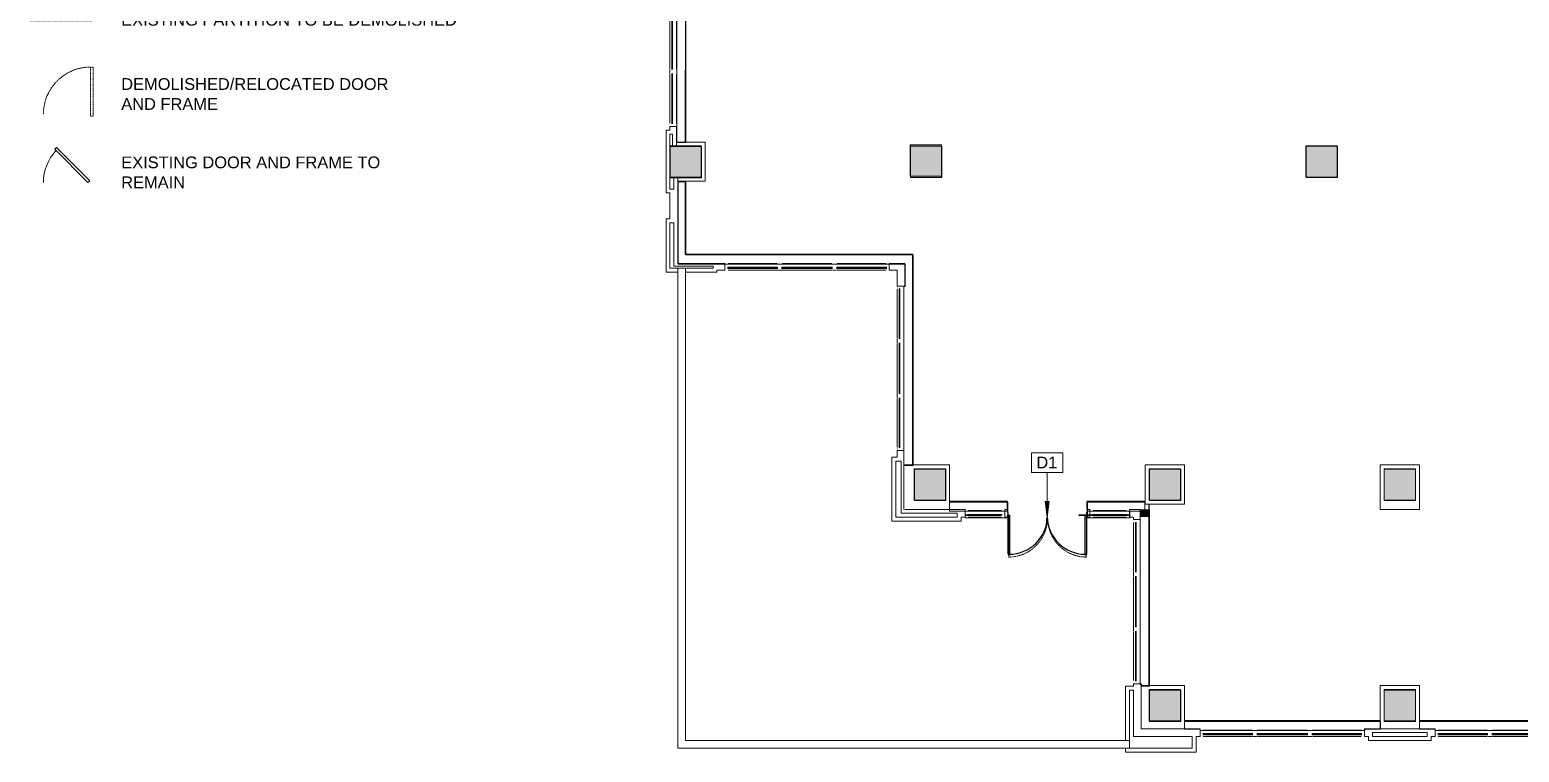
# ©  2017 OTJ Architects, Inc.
# Model space of a CAD drawing. Header units: inches. Extents: x 628 to 2422, y -771 to 854.
# Drawn here: x 628 to 1769, y -771 to -218 of the extents above; entities that cross this region are included whole.
import ezdxf

# ---------------------------------------------------------------- set-up
doc = ezdxf.new("R2010")
doc.units = ezdxf.units.IN
doc.header["$MEASUREMENT"] = 0
for name, pattern in [('L1$0$2DASHES', [163.199999, 71.999999, -24, 9.6, -24, 9.6, -24]), ('L1$0$PHANTOM4', [0.625, 0.3125, -0.0625, 0.0625, -0.0625, 0.0625, -0.0625]), ('X1$0$Dash 1_16_', [0.125, 0.0625, -0.0625]), ('X2$0$Demolished', [0.1875, 0.125, -0.0625])]:
    doc.linetypes.add(name, pattern=pattern)
for name, color, linetype in [('L1$0$A-Anno-Revs-FinF', 181, 'Continuous'), ('L1$0$DEMO', 7, 'L1$0$PHANTOM4'), ('L1$0$GLZ_GLAZING', 7, 'Continuous')]:
    doc.layers.add(name, color=color, linetype=linetype)
for name, color, linetype, lineweight in [('L1$0$ArchiCAD Doors_Pen_No__3', 7, 'Continuous', 20), ('L1$0$ArchiCAD Windows_Pen_No__4', 4, 'Continuous', 9), ('L1$0$BB Columns_Pen_No__3', 7, 'Continuous', 20), ('L1$0$BB Columns_Pen_No__7', 7, 'Continuous', 20), ('L1$0$BB Columns_Pen_No__95', 8, 'Continuous', 20), ('L1$0$BB Shell_Pen_No__100', 7, 'Continuous', 20), ('L1$0$BB Shell_Pen_No__95', 8, 'Continuous', 20), ('X1$0$A-DETL', 90, 'Continuous', 9), ('X1$0$A-DETL-GENF', 92, 'Continuous', 9), ('X1$0$A-DETL-THIN', 151, 'Continuous', 9), ('X1$0$G-ANNO-TEXT', 231, 'Continuous', 9), ('X2$0$18_0109_REV_dwg _7_', 8, 'Continuous', 9), ('X2$0$A-ANNO-KEYN', 231, 'Continuous', 9), ('X2$0$A-DOOR', 31, 'X2$0$Demolished', 9), ('X2$0$A-WALL', 113, 'X2$0$Demolished', 9), ('X2$0$A-WALL-PATT', 111, 'Continuous', 13), ('X2$0$I-WALL', 2, 'Continuous', 13), ('X2$0$S-COLS', 52, 'Continuous', 13)]:
    doc.layers.add(name, color=color, linetype=linetype, lineweight=lineweight)
doc.styles.add('X1$0$Swis721 Lt BT', font='swissl.ttf', dxfattribs={"height": 9})
doc.styles.add('X2$0$Arial', font='arial.ttf', dxfattribs={"height": 9})

# ---------------------------------------------------------------- blocks, each defined once
blk = doc.blocks.new('X1')
at = {"layer": 'X1$0$A-DETL-GENF'}
blk.add_hatch(color=7, dxfattribs=at).paths.add_polyline_path([(676, -166.6), (676, -163.1), (628, -163.1), (628, -166.6)], flags=0)
at = {"layer": 'X1$0$A-DETL', "linetype": 'X1$0$Dash 1_16_', "lineweight": 13}
for p, q in [((676, -207.1), (628, -207.1)), ((628, -207.1), (628, -210.6)), ((628, -210.6), (676, -210.6)), ((676, -210.6), (676, -207.1))]:
    blk.add_line(p, q, dxfattribs=at)
at = {"layer": 'X1$0$A-DETL', "linetype": 'X1$0$Dash 1_16_'}
for p, q in [((674.6, -283.8), (674.6, -246.1)), ((676.6, -246.1), (674.6, -246.1)), ((676.6, -283.8), (676.6, -246.1)), ((676.6, -283.8), (674.6, -283.8))]:
    blk.add_line(p, q, dxfattribs=at)
blk.add_arc((674.6, -282.2), 36.1, 90.0634, 180, dxfattribs=at)
at = {"layer": 'X1$0$A-DETL-THIN'}
for p, q in [((676, -163.1), (628, -163.1)), ((628, -163.1), (628, -166.6)), ((628, -166.6), (676, -166.6)), ((676, -166.6), (676, -163.1)), ((648.6, -307.7), (647.1, -309.1)), ((674, -333.2), (648.6, -307.7)), ((672.6, -334.6), (647.1, -309.1)), ((674, -333.2), (672.6, -334.6))]:
    blk.add_line(p, q, dxfattribs=at)
blk.add_arc((674.6, -334.6), 36.1, 137.2472, 180, dxfattribs=at)
at = {"layer": 'X1$0$G-ANNO-TEXT', "color": 7, "char_height": 9, "attachment_point": 1, "style": 'X1$0$Swis721 Lt BT'}
for s, insert, width in [('EXISTING PARTITION TO REMAIN', (698.1, -161.4), 229.674), ('EXISTING PARTITION TO BE DEMOLISHED', (698.1, -205.4), 294.516), ('DEMOLISHED/RELOCATED DOOR ', (698.1, -254.6), 242.703), ('AND FRAME', (698.1, -269.9), 85.749), ('EXISTING DOOR AND FRAME TO ', (698.1, -314.6), 233.007), ('REMAIN', (698.1, -329.9), 56.055)]:
    blk.add_mtext(s, dxfattribs=dict(at, insert=insert, width=width))
blk = doc.blocks.new('L1$0$window-fixed')
at = {"layer": 'L1$0$ArchiCAD Windows_Pen_No__4', "linetype": 'L1$0$2DASHES'}
for p, q in [((-6723.6, 3788.3), (-6761.1, 3788.3)), ((-6681.6, 3788.3), (-6719.6, 3788.3)), ((-6640.1, 3788.3), (-6677.6, 3788.3)), ((-6723.6, 3783.3), (-6761.1, 3783.3)), ((-6681.6, 3783.3), (-6719.6, 3783.3)), ((-6640.1, 3783.3), (-6677.6, 3783.3))]:
    blk.add_line(p, q, dxfattribs=at)
at = {"layer": 'L1$0$ArchiCAD Windows_Pen_No__4', "linetype": 'Continuous'}
for p, q in [((-6723.2, 3788.3), (-6721.6, 3788.3)), ((-6721.6, 3788.3), (-6720, 3788.3)), ((-6681.2, 3788.3), (-6679.6, 3788.3)), ((-6679.6, 3788.3), (-6678, 3788.3))]:
    blk.add_line(p, q, dxfattribs=at)
at = {"layer": 'L1$0$GLZ_GLAZING', "color": 30, "linetype": 'Continuous'}
for p, q in [((-6723.1, 3786.8), (-6761.6, 3786.8)), ((-6761.6, 3786.3), (-6723.1, 3786.3)), ((-6681.1, 3786.8), (-6720.1, 3786.8)), ((-6720.1, 3786.3), (-6681.1, 3786.3)), ((-6639.6, 3786.8), (-6678.1, 3786.8)), ((-6678.1, 3786.3), (-6639.6, 3786.3))]:
    blk.add_line(p, q, dxfattribs=at)
at = {"layer": 'L1$0$GLZ_GLAZING', "color": 30, "linetype": 'Continuous', "const_width": 0.00174}
for points in [[(-6763.6, 3783.3), (-6761.1, 3783.3), (-6761.1, 3786.1), (-6761.6, 3786.1), (-6761.6, 3787.1), (-6761.1, 3787.1), (-6761.1, 3788.3), (-6763.6, 3788.3), (-6763.6, 3787.1), (-6763.6, 3787.1), (-6763.6, 3786.1), (-6763.6, 3786.1)], [(-6719.6, 3783.3), (-6723.6, 3783.3), (-6723.6, 3786.1), (-6723.1, 3786.1), (-6723.1, 3787.1), (-6723.6, 3787.1), (-6723.6, 3788.3), (-6719.6, 3788.3), (-6719.6, 3787.1), (-6720.1, 3787.1), (-6720.1, 3786.1), (-6719.6, 3786.1)], [(-6677.6, 3783.3), (-6681.6, 3783.3), (-6681.6, 3786.1), (-6681.1, 3786.1), (-6681.1, 3787.1), (-6681.6, 3787.1), (-6681.6, 3788.3), (-6677.6, 3788.3), (-6677.6, 3787.1), (-6678.1, 3787.1), (-6678.1, 3786.1), (-6677.6, 3786.1)], [(-6723.1, 3786.1), (-6723.1, 3787.1), (-6761.6, 3787.1), (-6761.6, 3786.1), (-6723.1, 3786.1)], [(-6681.1, 3786.1), (-6681.1, 3787.1), (-6720.1, 3787.1), (-6720.1, 3786.1), (-6681.6, 3786.1)], [(-6639.6, 3786.1), (-6639.6, 3787.1), (-6678.1, 3787.1), (-6678.1, 3786.1), (-6639.6, 3786.1)]]:
    blk.add_lwpolyline(points, close=True, dxfattribs=at)
blk.add_lwpolyline([(-6637.6, 3783.3), (-6637.6, 3788.3), (-6640.1, 3788.3), (-6640.1, 3787.1), (-6639.6, 3787.1), (-6639.6, 3786.1), (-6640.1, 3786.1), (-6640.1, 3783.3), (-6637.6, 3783.3)], dxfattribs=at)
blk = doc.blocks.new('L1')
at = {"layer": 'L1$0$BB Columns_Pen_No__95', "linetype": 'Continuous', "lineweight": 0, "true_color": 0x3f3f3f}
for points in [[(-7529.7, 2616.1), (-7529.7, 2592.1), (-7505.7, 2592.1), (-7505.7, 2616.1)], [(-7345.7, 2617), (-7345.7, 2593), (-7321.7, 2593), (-7321.7, 2617)], [(-7042.7, 2616.1), (-7042.7, 2592.1), (-7018.7, 2592.1), (-7018.7, 2616.1)], [(-7342.7, 2368.8), (-7342.7, 2344.8), (-7318.7, 2344.8), (-7318.7, 2368.8)], [(-7162.7, 2368.8), (-7162.7, 2344.8), (-7138.7, 2344.8), (-7138.7, 2368.8)], [(-6982.7, 2368.8), (-6982.7, 2344.8), (-6958.7, 2344.8), (-6958.7, 2368.8)], [(-7162.7, 2175.8), (-7138.7, 2175.8), (-7138.7, 2199.8), (-7162.7, 2199.8)], [(-6982.7, 2175.8), (-6958.7, 2175.8), (-6958.7, 2199.8), (-6982.7, 2199.8)]]:
    blk.add_hatch(color=250, dxfattribs=at).paths.add_polyline_path(points)
at = {"layer": 'L1$0$A-Anno-Revs-FinF'}
for p, q in [((-7517.7, 2619.1), (-7517.6, 2731)), ((-7517.8, 2533), (-7517.7, 2589.1)), ((-7343.7, 2533), (-7517.8, 2533)), ((-7343.7, 2371.8), (-7343.7, 2533)), ((-7271.2, 2343.8), (-7315.7, 2343.8)), ((-7271.2, 2337.8), (-7271.2, 2343.8)), ((-7165.7, 2343.8), (-7210.2, 2343.8)), ((-7210.2, 2337.8), (-7210.2, 2343.8)), ((-7162.7, 2202.8), (-7162.7, 2341.8)), ((-6985.7, 2175.8), (-7135.7, 2175.8)), ((-6805.7, 2175.8), (-6955.7, 2175.8))]:
    blk.add_line(p, q, dxfattribs=at)
at = {"layer": 'L1$0$ArchiCAD Doors_Pen_No__3', "linetype": 'Continuous'}
for p, q in [((-7271.2, 2337.8), (-7273.2, 2337.8)), ((-7273.2, 2337.8), (-7273.2, 2331.8)), ((-7273.2, 2331.8), (-7271.2, 2331.8)), ((-7271.2, 2335.4), (-7271.2, 2337.8)), ((-7270.7, 2335.4), (-7271.2, 2335.4)), ((-7271.2, 2331.8), (-7271.2, 2333.4)), ((-7271.2, 2333.4), (-7270.7, 2333.4)), ((-7270.7, 2333.4), (-7270.7, 2335.4)), ((-7210.2, 2335.4), (-7210.7, 2335.4)), ((-7210.7, 2335.4), (-7210.7, 2333.4)), ((-7210.7, 2333.4), (-7210.2, 2333.4)), ((-7208.2, 2337.8), (-7210.2, 2337.8)), ((-7210.2, 2337.8), (-7210.2, 2335.4)), ((-7210.2, 2333.4), (-7210.2, 2331.8)), ((-7210.2, 2331.8), (-7208.2, 2331.8)), ((-7208.2, 2331.8), (-7208.2, 2337.8))]:
    blk.add_line(p, q, dxfattribs=at)
at = {"layer": 'L1$0$ArchiCAD Windows_Pen_No__4', "linetype": 'L1$0$2DASHES'}
for p, q in [((-7275.7, 2336.8), (-7301.2, 2336.8)), ((-7180.2, 2336.8), (-7205.7, 2336.8))]:
    blk.add_line(p, q, dxfattribs=at)
at = {"layer": 'L1$0$ArchiCAD Windows_Pen_No__4', "linetype": 'Continuous'}
for p, q in [((-7275.7, 2331.8), (-7301.2, 2331.8)), ((-7180.2, 2331.8), (-7205.7, 2331.8))]:
    blk.add_line(p, q, dxfattribs=at)
at = {"layer": 'L1$0$BB Columns_Pen_No__3', "linetype": 'Continuous'}
for p, q in [((-7524.7, 2619.1), (-7502.7, 2619.1)), ((-7502.7, 2619.1), (-7502.7, 2589.1)), ((-7502.7, 2589.1), (-7523.7, 2589.1)), ((-7350.7, 2371.8), (-7315.7, 2371.8)), ((-7315.7, 2371.8), (-7315.7, 2337.8)), ((-7165.7, 2341.8), (-7165.7, 2371.8)), ((-7165.7, 2371.8), (-7135.7, 2371.8)), ((-7135.7, 2371.8), (-7135.7, 2341.8)), ((-6985.7, 2337.8), (-6985.7, 2371.8)), ((-6985.7, 2371.8), (-6955.7, 2371.8)), ((-6955.7, 2371.8), (-6955.7, 2337.8)), ((-7135.7, 2341.8), (-7165.7, 2341.8)), ((-6955.7, 2337.8), (-6985.7, 2337.8)), ((-7135.7, 2202.8), (-7168.7, 2202.8)), ((-7135.7, 2169.8), (-7135.7, 2202.8)), ((-6985.7, 2202.8), (-6985.7, 2169.8)), ((-6955.7, 2202.8), (-6985.7, 2202.8)), ((-6955.7, 2169.8), (-6955.7, 2202.8))]:
    blk.add_line(p, q, dxfattribs=at)
at = {"layer": 'L1$0$BB Columns_Pen_No__7', "linetype": 'Continuous', "flags": 128}
for points in [[(-7529.7, 2616.1), (-7505.7, 2616.1), (-7505.7, 2592.1), (-7529.7, 2592.1)], [(-7345.7, 2617), (-7321.7, 2617), (-7321.7, 2593), (-7345.7, 2593)], [(-7042.7, 2616.1), (-7018.7, 2616.1), (-7018.7, 2592.1), (-7042.7, 2592.1)], [(-7342.7, 2368.8), (-7318.7, 2368.8), (-7318.7, 2344.8), (-7342.7, 2344.8)], [(-7162.7, 2368.8), (-7138.7, 2368.8), (-7138.7, 2344.8), (-7162.7, 2344.8)], [(-6982.7, 2368.8), (-6958.7, 2368.8), (-6958.7, 2344.8), (-6982.7, 2344.8)], [(-7162.7, 2175.8), (-7138.7, 2175.8), (-7138.7, 2199.8), (-7162.7, 2199.8)], [(-6982.7, 2175.8), (-6958.7, 2175.8), (-6958.7, 2199.8), (-6982.7, 2199.8)]]:
    blk.add_lwpolyline(points, close=True, dxfattribs=at)
at = {"layer": 'L1$0$BB Shell_Pen_No__100', "linetype": 'Continuous'}
blk.add_line((-7174.7, 2330.1), (-7169.7, 2330.1), dxfattribs=at)
at = {"layer": 'L1$0$BB Shell_Pen_No__100', "linetype": 'Continuous', "flags": 128}
for points in [[(-7532.7, 2628.1), (-7532.7, 2580.1)], [(-7529.7, 2628.1), (-7532.7, 2628.1)], [(-7524.7, 2616.1), (-7524.7, 2631.1), (-7529.7, 2631.1)], [(-7529.7, 2631.1), (-7529.7, 2628.1)], [(-7529.7, 2583.1), (-7529.7, 2625.1)], [(-7529.7, 2625.1), (-7527.7, 2625.1)], [(-7527.7, 2625.1), (-7527.7, 2616.1)], [(-7526.7, 2616.1), (-7523.7, 2616.1)], [(-7526.7, 2592.1), (-7526.7, 2583.1)], [(-7523.7, 2592.1), (-7526.7, 2592.1)], [(-7523.7, 2583.1), (-7523.7, 2592.1)], [(-7532.7, 2580.1), (-7529.7, 2580.1)], [(-7526.7, 2583.1), (-7529.7, 2583.1)], [(-7529.7, 2580.1), (-7529.7, 2560.3)], [(-7523.7, 2557.3), (-7523.7, 2583.1)], [(-7532.7, 2560.3), (-7532.7, 2519.5)], [(-7529.7, 2560.3), (-7532.7, 2560.3)], [(-7529.7, 2557.3), (-7526.7, 2557.3)], [(-7529.7, 2522.5), (-7529.7, 2557.3)], [(-7526.7, 2557.3), (-7526.7, 2524)], [(-7523.7, 2526), (-7523.7, 2557.3)], [(-7496.7, 2522.5), (-7529.7, 2522.5)], [(-7526.7, 2524), (-7496.7, 2524)], [(-7487.7, 2521), (-7487.7, 2526), (-7523.7, 2526)], [(-7496.7, 2524), (-7496.7, 2522.5)], [(-7361.7, 2526), (-7361.7, 2521), (-7355.7, 2521)], [(-7349.7, 2526), (-7361.7, 2526)], [(-7355.7, 2521), (-7355.7, 2508.8), (-7349.7, 2508.8), (-7349.7, 2526)], [(-7532.7, 2519.5), (-7523.7, 2519.5)], [(-7517.7, 2519.5), (-7493.7, 2519.5)], [(-7493.7, 2519.5), (-7493.7, 2521)], [(-7493.7, 2521), (-7487.7, 2521)], [(-7359.7, 2377.8), (-7359.7, 2328.8)], [(-7355.7, 2377.8), (-7359.7, 2377.8)], [(-7356.7, 2331.8), (-7356.7, 2374.8)], [(-7356.7, 2374.8), (-7352.7, 2374.8)], [(-7355.7, 2382.8), (-7355.7, 2377.8)], [(-7350.7, 2337.8), (-7350.7, 2382.8), (-7355.7, 2382.8)], [(-7352.7, 2374.8), (-7352.7, 2334.8)], [(-7359.7, 2328.8), (-7306.7, 2328.8)], [(-7309.7, 2331.8), (-7356.7, 2331.8)], [(-7352.7, 2334.8), (-7309.7, 2334.8)], [(-7303.7, 2331.8), (-7303.7, 2337.8), (-7349.7, 2337.8)], [(-7309.7, 2334.8), (-7309.7, 2331.8)], [(-7306.7, 2331.8), (-7303.7, 2331.8)], [(-7306.7, 2328.8), (-7306.7, 2331.8)], [(-7169.7, 2337.8), (-7177.7, 2337.8), (-7177.7, 2331.8)], [(-7177.7, 2331.8), (-7174.7, 2331.8)], [(-7174.7, 2331.8), (-7174.7, 2330.1)], [(-7169.7, 2330.1), (-7169.7, 2337.8)], [(-7174.7, 2202.3), (-7180.7, 2202.3)], [(-7180.7, 2202.3), (-7180.7, 2160.8)], [(-7168.7, 2204.1), (-7174.7, 2204.1), (-7174.7, 2202.3)], [(-7168.7, 2169.8), (-7168.7, 2204.1)], [(-7177.7, 2199.3), (-7174.7, 2199.3)], [(-7177.7, 2154.8), (-7177.7, 2199.3)], [(-7174.7, 2199.3), (-7174.7, 2163.8)], [(-7123.7, 2169.8), (-7168.7, 2169.8)], [(-7126.7, 2163.8), (-7123.7, 2163.8), (-7123.7, 2169.8)], [(-6943.7, 2163.8), (-6943.7, 2169.8), (-6997.7, 2169.8), (-6997.7, 2163.8)], [(-7174.7, 2163.8), (-7129.7, 2163.8)], [(-7129.7, 2163.8), (-7129.7, 2154.8)], [(-7126.7, 2151.8), (-7126.7, 2163.8)], [(-6997.7, 2163.8), (-6994.7, 2163.8)], [(-6994.7, 2163.8), (-6994.7, 2160.8)], [(-6994.7, 2160.8), (-6946.7, 2160.8)], [(-6991.7, 2166.8), (-6949.7, 2166.8)], [(-6991.7, 2163.8), (-6991.7, 2166.8)], [(-6949.7, 2163.8), (-6991.7, 2163.8)], [(-6949.7, 2166.8), (-6949.7, 2163.8)], [(-6946.7, 2160.8), (-6946.7, 2163.8)], [(-6946.7, 2163.8), (-6943.7, 2163.8)], [(-7180.7, 2154.8), (-7180.7, 2151.8)], [(-7180.7, 2151.8), (-7126.7, 2151.8)], [(-7129.7, 2154.8), (-7177.7, 2154.8)]]:
    blk.add_lwpolyline(points, dxfattribs=at)
at = {"layer": 'L1$0$BB Shell_Pen_No__95', "linetype": 'Continuous'}
for p, q in [((-7523.7, 2522.5), (-7523.7, 2519.5)), ((-7517.7, 2519.5), (-7517.7, 2522.5)), ((-7177.7, 2160.8), (-7180.7, 2160.8)), ((-7180.7, 2154.8), (-7177.7, 2154.8))]:
    blk.add_line(p, q, dxfattribs=at)
at = {"layer": 'L1$0$BB Shell_Pen_No__95', "linetype": 'Continuous', "flags": 128}
for points in [[(-7523.7, 2522.5), (-7523.7, 2154.8)], [(-7517.7, 2160.8), (-7517.7, 2522.5)], [(-7180.7, 2160.8), (-7517.7, 2160.8)], [(-7523.7, 2154.8), (-7180.7, 2154.8)]]:
    blk.add_lwpolyline(points, dxfattribs=at)
at = {"layer": 'L1$0$DEMO', "linetype": 'Continuous'}
for points in [[(-7270.7, 2333.4), (-7270.7, 2303.4)], [(-7269.7, 2333.4), (-7269.7, 2303.4)]]:
    blk.add_lwpolyline(points, dxfattribs=at)
for points in [[(-7270.7, 2333.4), (-7269.7, 2333.4), (-7269.7, 2303.4), (-7270.7, 2303.4)], [(-7211.7, 2333.4), (-7210.7, 2333.4), (-7210.7, 2303.4), (-7211.7, 2303.4)]]:
    blk.add_lwpolyline(points, close=True, dxfattribs=at)
for centre, start, end in [((-7269.9, 2332.6), 270.4569, 358.3961), ((-7211.5, 2332.6), 181.6039, 269.5431)]:
    blk.add_arc(centre, 29.2, start, end, dxfattribs=at)
at = {"layer": 'L1$0$GLZ_GLAZING', "color": 30, "linetype": 'Continuous'}
for p, q in [((-7301.7, 2333.8), (-7275.2, 2333.8)), ((-7275.2, 2333.3), (-7301.7, 2333.3)), ((-7206.2, 2333.8), (-7179.7, 2333.8)), ((-7179.7, 2333.3), (-7206.2, 2333.3))]:
    blk.add_line(p, q, dxfattribs=at)
at = {"layer": 'L1$0$GLZ_GLAZING', "color": 30, "linetype": 'Continuous', "const_width": 0.00174}
for points in [[(-7303.7, 2331.8), (-7303.7, 2336.8), (-7301.2, 2336.8), (-7301.2, 2334.1), (-7301.7, 2334.1), (-7301.7, 2333.1), (-7301.2, 2333.1), (-7301.2, 2331.8)], [(-7273.2, 2331.8), (-7273.2, 2336.8), (-7275.7, 2336.8), (-7275.7, 2334.1), (-7275.2, 2334.1), (-7275.2, 2333.1), (-7275.7, 2333.1), (-7275.7, 2331.8)], [(-7208.2, 2331.8), (-7208.2, 2336.8), (-7205.7, 2336.8), (-7205.7, 2334.1), (-7206.2, 2334.1), (-7206.2, 2333.1), (-7205.7, 2333.1), (-7205.7, 2331.8)], [(-7177.7, 2331.8), (-7177.7, 2336.8), (-7180.2, 2336.8), (-7180.2, 2334.1), (-7179.7, 2334.1), (-7179.7, 2333.1), (-7180.2, 2333.1), (-7180.2, 2331.8)]]:
    blk.add_lwpolyline(points, close=True, dxfattribs=at)
for points in [[(-7275.2, 2333.1), (-7301.7, 2333.1), (-7301.7, 2334.1), (-7275.2, 2334.1)], [(-7179.7, 2333.1), (-7206.2, 2333.1), (-7206.2, 2334.1), (-7179.7, 2334.1)]]:
    blk.add_lwpolyline(points, dxfattribs=at)
at = {"layer": 'L1$0$A-Anno-Revs-FinF'}
for p, rotation in [((-3741.4, 9394.7), 90), ((-14125.3, 6309.3), 180), ((-3567.4, 9146.4), 90), ((-3386.4, 8967.7), 90), ((-13761.3, 5952.1), 180), ((-13581.3, 5952.1), 180)]:
    blk.add_blockref('L1$0$window-fixed', p, dxfattribs=dict(at, rotation=rotation))
blk = doc.blocks.new('X2$0$Walls 19 - Walls 1-5284773-FIRST FLOOR DEMOLITION')
at = {"layer": 'X2$0$A-WALL', "linetype": 'Continuous'}
for p, q in [((126.1, 386.1), (126.1, 236.1)), ((132.1, 386.1), (126.1, 386.1)), ((132.1, 374.1), (132.1, 386.1)), ((133.1, 374.1), (132.1, 374.1)), ((133.1, 248.1), (133.1, 374.1)), ((132.1, 236.1), (132.1, 248.1)), ((132.1, 248.1), (133.1, 248.1)), ((126.1, 236.1), (132.1, 236.1))]:
    blk.add_line(p, q, dxfattribs=at)
blk = doc.blocks.new('X2$0$Walls 20 - Walls 1-5284883-FIRST FLOOR DEMOLITION')
at = {"layer": 'X2$0$A-WALL', "linetype": 'Continuous'}
for p, q in [((126.1, 386.1), (126.1, 236.1)), ((132.1, 386.1), (126.1, 386.1)), ((132.1, 374.1), (132.1, 386.1)), ((133.1, 374.1), (132.1, 374.1)), ((133.1, 248.1), (133.1, 374.1)), ((132.1, 236.1), (132.1, 248.1)), ((132.1, 248.1), (133.1, 248.1)), ((126.1, 236.1), (132.1, 236.1))]:
    blk.add_line(p, q, dxfattribs=at)
blk = doc.blocks.new('X2$0$Walls 21 - Walls 1-5284955-FIRST FLOOR DEMOLITION')
at = {"layer": 'X2$0$A-WALL', "linetype": 'Continuous'}
for p, q in [((-802.9, -590.2), (-802.9, -718.9)), ((-795.9, -720.2), (-795.9, -590.2)), ((-802.9, -718.9), (-801.9, -718.9)), ((-801.9, -718.9), (-801.9, -720.2)), ((-801.9, -720.2), (-795.9, -720.2))]:
    blk.add_line(p, q, dxfattribs=at)
blk = doc.blocks.new('X2$0$Walls 24 - Walls 1-5285480-FIRST FLOOR DEMOLITION')
at = {"layer": 'X2$0$A-WALL', "linetype": 'Continuous'}
for p, q in [((-1151, -333.9), (-1156.9, -333.9)), ((-1156.9, -333.9), (-1156.9, -397)), ((-1151, -390), (-1151, -333.9)), ((-1156.9, -397), (-982.9, -397)), ((-976.9, -390), (-1151, -390)), ((-982.9, -397), (-982.9, -414.2)), ((-976.9, -551.2), (-976.9, -390)), ((-982.9, -414.2), (-983.9, -414.2)), ((-983.9, -414.2), (-983.9, -551.2)), ((-983.9, -551.2), (-976.9, -551.2))]:
    blk.add_line(p, q, dxfattribs=at)
blk = doc.blocks.new('X2$0$Walls 30 - Walls 1-5287908-FIRST FLOOR DEMOLITION')
at = {"layer": 'X2$0$A-WALL', "linetype": 'Continuous'}
for p, q in [((-1157.9, -192), (-1157.9, -303.9)), ((-1150.9, -303.9), (-1150.9, -192)), ((-1157.9, -303.9), (-1150.9, -303.9))]:
    blk.add_line(p, q, dxfattribs=at)
blk = doc.blocks.new('X2$0$Concrete-Rectangular-Column - 24 X 24-5460764-FIRST FLOOR DEMOLITION')
at = {"layer": 'X2$0$S-COLS', "lineweight": 9}
blk.add_hatch(color=7, dxfattribs=at).paths.add_polyline_path([(12, -12), (12, 12), (-12, 12), (-12, -12)], flags=0)
at = {"layer": 'X2$0$S-COLS', "color": 8, "lineweight": 20}
for p, q in [((12, 12), (-12, 12)), ((-12, 12), (-12, -12)), ((12, -12), (12, 12)), ((-12, -12), (12, -12))]:
    blk.add_line(p, q, dxfattribs=at)
blk = doc.blocks.new('X2$0$Double Glass Door - Ext-GL2-GLDALF-60_ x 84_-5466518-FIRST FLOOR DEMOLITION')
at = {"layer": 'X2$0$A-DOOR', "color": 250, "lineweight": 20}
for p, q in [((-35.90625, 32.1875), (-34.90625, 32.1875)), ((-35.90625, 2.375), (-35.90625, 32.1875)), ((-34.90625, 32.1875), (-34.90625, 2.375)), ((22.90625, 32.1875), (22.90625, 2.375)), ((23.90625, 32.1875), (22.90625, 32.1875)), ((23.90625, 2.375), (23.90625, 32.1875)), ((-34.90625, 2.375), (-35.90625, 2.375)), ((22.90625, 2.375), (23.90625, 2.375))]:
    blk.add_line(p, q, dxfattribs=at)
at = {"layer": 'X2$0$A-DOOR', "color": 7}
for centre, start, end in [((-35.90625, 2.375), 359.5, 90), ((23.90625, 2.375), 90, 180.5)]:
    blk.add_arc(centre, 29.8125, start, end, dxfattribs=at)
blk = doc.blocks.new('X2$0$Keynote Tag - Keynote Number - Boxed-135510-FIRST FLOOR DEMOLITION')
at = {"layer": 'X2$0$A-ANNO-KEYN'}
for p, q in [((-0.125, -0.079), (-0.125, 0.078)), ((-0.125, 0.078), (0.125, 0.078)), ((0.125, 0.078), (0.125, -0.079)), ((-0.125, -0.079), (0.125, -0.079))]:
    blk.add_line(p, q, dxfattribs=at)
blk = doc.blocks.new('X2')
at = {"layer": 'X2$0$A-ANNO-KEYN'}
blk.add_hatch(color=256, dxfattribs=at).paths.add_polyline_path([(-874.2, -590.9), (-872.6, -578.9), (-875.8, -578.9)], flags=0)
at = {"layer": 'X2$0$A-WALL-PATT', "lineweight": 9}
h = blk.add_hatch(color=7, dxfattribs=at)
h.paths.add_polyline_path([(-810.9, -589.4), (-810.9, -588.9), (-843.9, -588.9), (-843.9, -589.4), (-843.4, -589.4)], flags=0)
h.paths.add_polyline_path([(-936.9, -589.4), (-909.9, -589.4), (-909.9, -588.9), (-936.9, -588.9)], flags=0)
blk.add_hatch(color=7, dxfattribs=at).paths.add_polyline_path([(-801.9, -590.2), (-795.9, -590.2), (-795.9, -585.2), (-802.9, -585.2), (-802.9, -590.2)], flags=0)
at = {"layer": 'X2$0$A-ANNO-KEYN'}
for p, q in [((-874.2, -565.4), (-874.2, -556.5)), ((-874.2, -590.9), (-874.2, -565.4)), ((-872.6, -578.9), (-875.8, -578.9)), ((-875.8, -578.9), (-874.2, -590.9)), ((-874.2, -590.9), (-872.6, -578.9))]:
    blk.add_line(p, q, dxfattribs=at)
at = {"layer": 'X2$0$A-WALL', "linetype": 'Continuous'}
for p, q in [((-948.9, -579.2), (-904.4, -579.2)), ((-948.9, -579.2), (-948.9, -586.2)), ((-904.4, -579.2), (-904.4, -586.2)), ((-843.4, -579.2), (-799.4, -579.2)), ((-843.4, -579.2), (-843.4, -586.2)), ((-799.4, -585.2), (-799.4, -579.2)), ((-904.4, -586.2), (-948.9, -586.2)), ((-802.9, -586.2), (-810.9, -586.2))]:
    blk.add_line(p, q, dxfattribs=at)
at = {"layer": 'X2$0$I-WALL', "lineweight": 9}
for p, q in [((-936.9, -588.9), (-936.9, -586.2)), ((-936.9, -591.2), (-936.9, -589.4)), ((-904.4, -591.2), (-936.9, -591.2)), ((-904.4, -591.2), (-904.4, -586.2)), ((-843.9, -588.9), (-843.9, -589.4)), ((-843.4, -586.2), (-810.9, -586.2)), ((-843.4, -589), (-843.4, -586.2)), ((-843.4, -591.2), (-843.4, -589.4)), ((-810.9, -591.2), (-843.4, -591.2)), ((-810.9, -588.9), (-810.9, -586.2)), ((-810.9, -591.2), (-810.9, -589.4))]:
    blk.add_line(p, q, dxfattribs=at)
at = {"layer": 'X2$0$I-WALL', "color": 8, "lineweight": 20}
for p, q in [((-909.9, -588.9), (-936.9, -588.9)), ((-936.9, -588.9), (-936.9, -589.4)), ((-936.9, -589.4), (-909.9, -589.4)), ((-909.9, -589.4), (-909.9, -588.9)), ((-810.9, -588.9), (-849.9, -588.9)), ((-849.9, -589.4), (-810.9, -589.4)), ((-810.9, -589.4), (-810.9, -588.9)), ((-795.9, -585.2), (-802.9, -585.2)), ((-802.9, -585.2), (-802.9, -590.2)), ((-802.9, -590.2), (-795.9, -590.2)), ((-795.9, -590.2), (-795.9, -585.2))]:
    blk.add_line(p, q, dxfattribs=at)
at = {"layer": 'X2$0$I-WALL', "color": 250, "linetype": 'X2$0$Demolished', "lineweight": 20}
blk.add_line((-849.9, -588.9), (-849.9, -589.4), dxfattribs=at)
at = {"layer": 'X2$0$I-WALL', "color": 7, "linetype": 'X2$0$Demolished', "lineweight": 9}
blk.add_line((-843.9, -589.4), (-843.9, -588.9), dxfattribs=at)
at = {"layer": 'X2$0$18_0109_REV_dwg _7_'}
blk.add_blockref('L1', (6366.6, -2922.6), dxfattribs=at)
at = {"layer": 'X2$0$A-ANNO-KEYN', "xscale": 95.99999999999994, "yscale": 95.99999999999994, "zscale": 95.99999999999994}
blk.add_blockref('X2$0$Keynote Tag - Keynote Number - Boxed-135510-FIRST FLOOR DEMOLITION', (-874.2, -548.9), dxfattribs=at)
at = {"layer": 'X2$0$A-DOOR', "color": 7, "rotation": 180}
blk.add_blockref('X2$0$Double Glass Door - Ext-GL2-GLDALF-60_ x 84_-5466518-FIRST FLOOR DEMOLITION', (-879.9, -589.2), dxfattribs=at)
at = {"layer": 'X2$0$A-WALL', "linetype": 'Continuous'}
for name in ['X2$0$Walls 30 - Walls 1-5287908-FIRST FLOOR DEMOLITION', 'X2$0$Walls 24 - Walls 1-5285480-FIRST FLOOR DEMOLITION', 'X2$0$Walls 21 - Walls 1-5284955-FIRST FLOOR DEMOLITION']:
    blk.add_blockref(name, (0, 0), dxfattribs=at)
at = {"layer": 'X2$0$A-WALL', "linetype": 'Continuous', "rotation": 270.0000000000001}
for name, p in [('X2$0$Walls 20 - Walls 1-5284883-FIRST FLOOR DEMOLITION', (-1005, -621.1)), ('X2$0$Walls 19 - Walls 1-5284773-FIRST FLOOR DEMOLITION', (-825, -621.1))]:
    blk.add_blockref(name, p, dxfattribs=at)
at = {"layer": 'X2$0$S-COLS', "lineweight": 9}
for p in [(-1150.9, -318.9), (-967, -318.7), (-663.9, -318.7), (-963.9, -566.1), (-783.9, -566.1), (-604, -566.1), (-783.9, -735.3), (-604, -735.3)]:
    blk.add_blockref('X2$0$Concrete-Rectangular-Column - 24 X 24-5460764-FIRST FLOOR DEMOLITION', p, dxfattribs=at)
at = {"layer": 'X2$0$A-ANNO-KEYN', "insert": (-882.5, -544.4), "char_height": 9, "width": 19.695, "attachment_point": 1, "style": 'X2$0$Arial'}
blk.add_mtext('D1', dxfattribs=at)

msp = doc.modelspace()

# ---------------------------------------------------------------- block references
at = {"color": 250}
msp.add_blockref('X2', (2281.5, 0), dxfattribs=at)
msp.add_blockref('X1', (0, 0))

doc.saveas('drawing.dxf')
